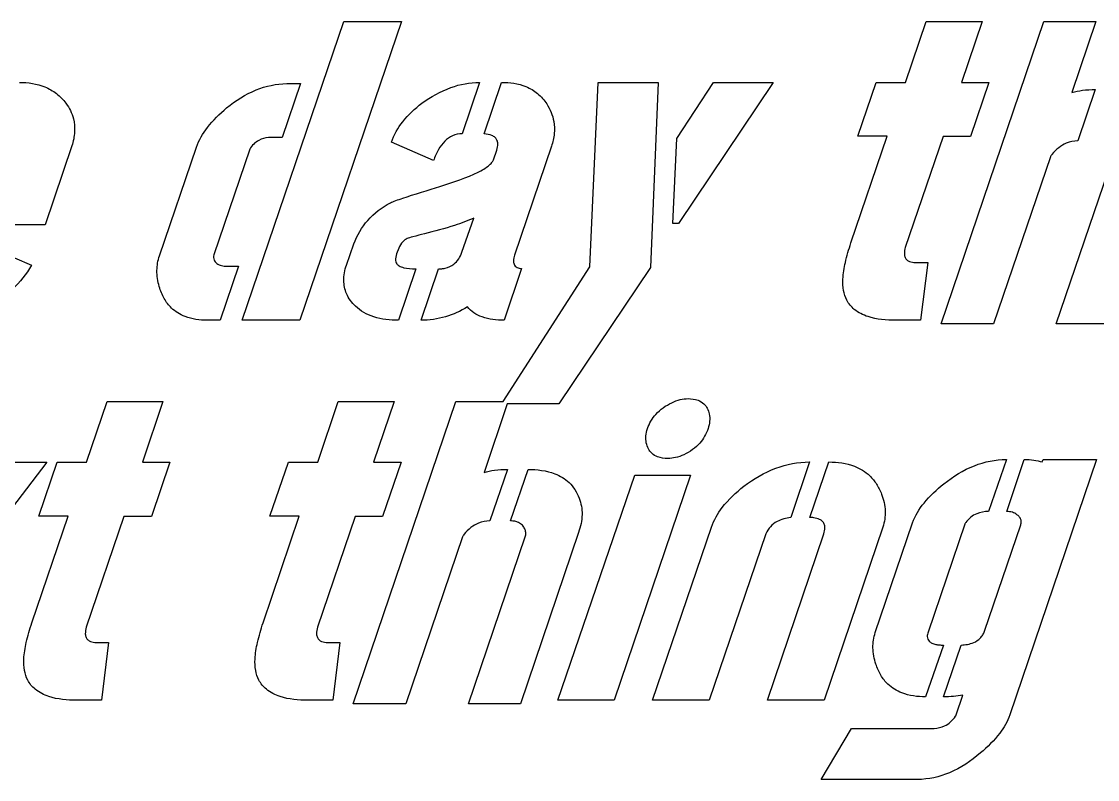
# Model space of a CAD drawing. Header units: inches. Extents: x 3.1 to 35.1, y -33.5 to 2.5.
# Drawn here: x 9.572 to 14.173, y -22.82 to -19.578 of the extents above; entities that cross this region are included whole.
import ezdxf

# ---------------------------------------------------------------- set-up
doc = ezdxf.new("R2010")
doc.units = ezdxf.units.IN
doc.header["$MEASUREMENT"] = 0

msp = doc.modelspace()

# ---------------------------------------------------------------- linework, layer by layer
for p, q in [((11.5311, -19.8385), (11.4564, -20.0586)), ((11.5498, -20.0586), (11.6245, -19.8385)), ((14.1632, -19.8691), (14.0885, -20.0893)), ((11.3337, -20.1733), (11.1536, -20.0946)), ((10.1624, -20.5802), (10.3198, -20.1159)), ((10.5479, -20.1239), (10.3945, -20.5762)), ((11.5898, -20.1693), (11.6045, -20.1279)), ((11.8379, -20.1119), (11.6805, -20.5775)), ((11.4551, -20.5655), (11.5058, -20.4188)), ((9.446, -20.5482), (9.6154, -20.6202)), ((10.9615, -20.6202), (10.9935, -20.5295)), ((11.2576, -20.6362), (11.1842, -20.8563)), ((11.2803, -20.8563), (11.355, -20.6362)), ((11.7099, -20.6349), (11.6352, -20.8563)), ((12.9412, -21.4621), (12.8611, -21.6996)), ((12.9425, -21.6996), (13.0239, -21.4621)), ((13.783, -21.4515), (13.7069, -21.6742)), ((13.7843, -21.6742), (13.859, -21.4515)), ((11.6498, -21.4941), (11.5751, -21.7143)), ((11.6632, -21.7143), (11.7379, -21.4941)), ((13.2227, -22.1918), (13.3814, -21.7223)), ((13.6055, -21.7276), (13.4481, -22.1905)), ((13.6896, -22.1865), (13.8443, -21.7316)), ((13.5135, -22.2452), (13.4374, -22.4667)), ((13.5148, -22.4667), (13.5895, -22.2452)), ((13.5682, -22.544), (13.5975, -22.46))]:
    msp.add_line(p, q)
for points in [[(10.9508, -19.5783), (11.1976, -19.5783), (10.7627, -20.8563), (10.5159, -20.8563)], [(12.5303, -19.8385), (12.7864, -19.8385), (12.3809, -20.4428), (12.3569, -20.4428), (12.3742, -20.0786)], [(9.0244, -21.9677), (8.9764, -21.4635), (9.2219, -21.4635), (9.2499, -21.6983), (9.4326, -21.4635), (9.6808, -21.4635), (9.2939, -21.9677), (9.3406, -22.4813), (9.0965, -22.4813), (9.0671, -22.2332), (8.871, -22.4813), (8.6269, -22.4813)], [(12.1941, -21.5182), (12.4329, -21.5182), (12.1061, -22.4813), (11.8659, -22.4813)]]:
    msp.add_lwpolyline(points, close=True)
for points in [[(13.1186, -20.5255), (13.2734, -20.0693), (13.148, -20.0693), (13.2267, -19.8385), (13.3521, -19.8385), (13.4401, -19.5783), (13.6789, -19.5783), (13.5909, -19.8385), (13.7083, -19.8385), (13.6295, -20.0706), (13.5122, -20.0706), (13.3507, -20.5442)], [(13.9711, -20.1573), (13.7283, -20.871), (13.5041, -20.871), (13.9431, -19.5783), (14.1658, -19.5783), (14.0631, -19.8825)], [(10.7067, -19.8438), (10.7654, -19.8438), (10.6866, -20.0746), (10.6279, -20.0746)], [(11.4577, -21.7823), (11.2149, -22.496), (10.9908, -22.496), (11.4297, -21.2033), (11.6313, -21.2033), (12.002, -20.6282), (12.038, -19.8385), (12.2942, -19.8385), (12.2622, -20.6309), (11.8699, -21.2139), (11.6489, -21.2139), (11.5498, -21.5075)], [(9.7875, -20.1106), (9.6728, -20.4481), (9.1832, -20.4481), (9.1392, -20.5802)], [(14.4673, -20.1386), (14.2192, -20.871), (13.9964, -20.871), (14.2392, -20.1573)], [(11.1856, -20.5482), (11.1762, -20.5722), (11.1709, -20.5935)], [(10.4452, -20.6242), (10.4999, -20.6242), (10.4212, -20.8563), (10.3665, -20.8563)], [(13.3948, -20.6095), (13.4468, -20.6095), (13.4161, -20.8563), (13.3094, -20.8563)], [(9.6167, -22.1505), (9.7715, -21.6943), (9.6461, -21.6943), (9.7248, -21.4635), (9.8502, -21.4635), (9.9382, -21.2033), (10.177, -21.2033), (10.089, -21.4635), (10.2064, -21.4635), (10.1277, -21.6956), (10.0103, -21.6956), (9.8489, -22.1692)], [(10.6053, -22.1505), (10.76, -21.6943), (10.6346, -21.6943), (10.7133, -21.4635), (10.8387, -21.4635), (10.9268, -21.2033), (11.1656, -21.2033), (11.0775, -21.4635), (11.1949, -21.4635), (11.1162, -21.6956), (10.9988, -21.6956), (10.8374, -22.1692)], [(13.9364, -21.4621), (13.9404, -21.4515), (14.1685, -21.4515), (13.7976, -22.544)], [(12.7544, -21.769), (12.513, -22.4813), (12.2702, -22.4813), (12.5223, -21.7409)], [(13.2547, -21.7409), (13.0039, -22.4813), (12.7611, -22.4813), (13.0025, -21.769)], [(11.954, -21.7636), (11.7059, -22.496), (11.4831, -22.496), (11.7259, -21.7823)], [(9.8929, -22.2345), (9.9449, -22.2345), (9.9142, -22.4813), (9.8075, -22.4813)], [(10.8814, -22.2345), (10.9334, -22.2345), (10.9028, -22.4813), (10.796, -22.4813)], [(13.4028, -22.8202), (12.9905, -22.8202), (13.1213, -22.6014), (13.4748, -22.6014)]]:
    msp.add_lwpolyline(points)
for points, knots in [([(9.5634, -19.8385), (9.6006, -19.8385), (9.6378, -19.8439), (9.6899, -19.8654), (9.7064, -19.8749), (9.7369, -19.8986), (9.7504, -19.9124), (9.7622, -19.9278)], [0, 0, 0, 0, 0.2832723, 0.2832723, 0.4295154, 0.4295154, 0.577475, 0.577475, 0.577475, 0.577475]), ([(10.4492, -19.9479), (10.4875, -19.9165), (10.5297, -19.8897), (10.6176, -19.8541), (10.6613, -19.8447), (10.7067, -19.8438)], [0, 0, 0, 0, 0.3773323, 0.3773323, 0.7228681, 0.7228681, 0.7228681, 0.7228681]), ([(11.2843, -19.9278), (11.3224, -19.9004), (11.3638, -19.8768), (11.4478, -19.8464), (11.4888, -19.8385), (11.5311, -19.8385)], [0, 0, 0, 0, 0.3581709, 0.3581709, 0.6801579, 0.6801579, 0.6801579, 0.6801579]), ([(11.6245, -19.8385), (11.66, -19.8385), (11.6959, -19.8433), (11.7471, -19.8642), (11.7639, -19.874), (11.7942, -19.8992), (11.8071, -19.9139), (11.8179, -19.9305)], [0, 0, 0, 0, 0.2704772, 0.2704772, 0.4202529, 0.4202529, 0.5707972, 0.5707972, 0.5707972, 0.5707972]), ([(14.0631, -19.8825), (14.0776, -19.8776), (14.093, -19.8745), (14.1262, -19.8701), (14.1449, -19.8691), (14.1632, -19.8691)], [0, 0, 0, 0, 0.1165146, 0.1165146, 0.2556276, 0.2556276, 0.2556276, 0.2556276]), ([(9.7622, -19.9278), (9.7771, -19.9479), (9.7881, -19.9698), (9.7988, -20.0124), (9.8003, -20.0311), (9.7981, -20.0706), (9.7938, -20.091), (9.7875, -20.1106)], [0, 0, 0, 0, 0.1902216, 0.1902216, 0.3344606, 0.3344606, 0.4917357, 0.4917357, 0.4917357, 0.4917357]), ([(10.3198, -20.1159), (10.3309, -20.0856), (10.3478, -20.0575), (10.3911, -20.0012), (10.4197, -19.973), (10.4492, -19.9479)], [0, 0, 0, 0, 0.2461262, 0.2461262, 0.5419282, 0.5419282, 0.5419282, 0.5419282]), ([(11.1536, -20.0946), (11.1647, -20.0626), (11.1814, -20.0335), (11.2257, -19.977), (11.254, -19.9508), (11.2843, -19.9278)], [0, 0, 0, 0, 0.2577672, 0.2577672, 0.547389, 0.547389, 0.547389, 0.547389]), ([(11.8179, -19.9305), (11.8327, -19.9538), (11.8432, -19.979), (11.8509, -20.0234), (11.8515, -20.0406), (11.8481, -20.0764), (11.8439, -20.0944), (11.8379, -20.1119)], [0, 0, 0, 0, 0.2103492, 0.2103492, 0.3431692, 0.3431692, 0.4840903, 0.4840903, 0.4840903, 0.4840903]), ([(10.6279, -20.0746), (10.6134, -20.076), (10.5993, -20.0798), (10.5785, -20.0908), (10.5714, -20.096), (10.5584, -20.1087), (10.5527, -20.116), (10.5479, -20.1239)], [0, 0, 0, 0, 0.1114576, 0.1114576, 0.1792602, 0.1792602, 0.2499428, 0.2499428, 0.2499428, 0.2499428]), ([(11.4564, -20.0586), (11.4422, -20.0588), (11.4285, -20.0615), (11.4029, -20.0727), (11.3918, -20.0805), (11.3716, -20.1004), (11.3628, -20.1125), (11.3466, -20.1403), (11.3395, -20.1568), (11.3337, -20.1733)], [0, 0, 0, 0, 0.1082842, 0.1082842, 0.2126641, 0.2126641, 0.3247019, 0.3247019, 0.4579304, 0.4579304, 0.4579304, 0.4579304]), ([(11.6045, -20.1279), (11.6071, -20.1196), (11.609, -20.1104), (11.6085, -20.0961), (11.6074, -20.0908), (11.6033, -20.0816), (11.6006, -20.0779), (11.5933, -20.071), (11.5887, -20.0682), (11.5739, -20.0616), (11.5619, -20.0594), (11.5498, -20.0586)], [0, 0, 0, 0, 0.0670115, 0.0670115, 0.1084785, 0.1084785, 0.1439244, 0.1439244, 0.1846081, 0.1846081, 0.2673531, 0.2673531, 0.2673531, 0.2673531]), ([(14.0885, -20.0893), (14.0714, -20.0893), (14.0549, -20.0925), (14.0277, -20.1038), (14.017, -20.1103), (13.9963, -20.1263), (13.9865, -20.1361), (13.9777, -20.1466)], [0, 0, 0, 0, 0.1301316, 0.1301316, 0.225091, 0.225091, 0.3297407, 0.3297407, 0.3297407, 0.3297407]), ([(13.9777, -20.1466), (13.9762, -20.1485), (13.9747, -20.1506), (13.9724, -20.1542), (13.9716, -20.1558), (13.9711, -20.1573)], [0, 0, 0, 0, 0.01826507, 0.01826507, 0.03200885, 0.03200885, 0.03200885, 0.03200885]), ([(11.3603, -20.284), (11.4178, -20.2664), (11.4793, -20.2452), (11.5408, -20.2145), (11.5571, -20.2051), (11.5742, -20.1911), (11.5789, -20.1867), (11.5857, -20.1781), (11.5883, -20.1739), (11.5898, -20.1693)], [0, 0, 0, 0, 0.4575405, 0.4575405, 0.623446, 0.623446, 0.6869068, 0.6869068, 0.7367011, 0.7367011, 0.7367011, 0.7367011]), ([(11.1496, -20.3534), (11.1597, -20.3486), (11.1833, -20.3404), (11.2488, -20.3184), (11.3151, -20.2979), (11.3603, -20.284)], [0, 0, 0, 0, 0.0857927, 0.0857927, 0.2915794, 0.2915794, 0.2915794, 0.2915794]), ([(10.9935, -20.5295), (11.0067, -20.4921), (11.0262, -20.4584), (11.08, -20.3978), (11.1131, -20.3731), (11.1496, -20.3534)], [0, 0, 0, 0, 0.3020935, 0.3020935, 0.6177675, 0.6177675, 0.6177675, 0.6177675]), ([(11.5058, -20.4188), (11.4829, -20.4302), (11.4524, -20.4412), (11.3828, -20.4637), (11.3365, -20.4762), (11.295, -20.4868)], [0, 0, 0, 0, 0.1950063, 0.1950063, 0.4726601, 0.4726601, 0.4726601, 0.4726601]), ([(11.2216, -20.5068), (11.2144, -20.51), (11.2082, -20.5145), (11.1951, -20.5281), (11.1896, -20.5379), (11.1856, -20.5482)], [0, 0, 0, 0, 0.0598078, 0.0598078, 0.1438341, 0.1438341, 0.1438341, 0.1438341]), ([(11.295, -20.4868), (11.28, -20.4904), (11.261, -20.495), (11.2356, -20.502), (11.2262, -20.5048), (11.2216, -20.5068)], [0, 0, 0, 0, 0.1174542, 0.1174542, 0.1978985, 0.1978985, 0.1978985, 0.1978985]), ([(13.0839, -20.6802), (13.0854, -20.6564), (13.0894, -20.6321), (13.1009, -20.5809), (13.1093, -20.5526), (13.1186, -20.5255)], [0, 0, 0, 0, 0.1818206, 0.1818206, 0.4005944, 0.4005944, 0.4005944, 0.4005944]), ([(13.3507, -20.5442), (13.3483, -20.553), (13.3466, -20.5629), (13.3472, -20.5775), (13.3482, -20.5829), (13.3522, -20.5917), (13.3546, -20.595), (13.3609, -20.6009), (13.3646, -20.6031), (13.3764, -20.608), (13.3855, -20.6093), (13.3948, -20.6095)], [0, 0, 0, 0, 0.0700841, 0.0700841, 0.1113124, 0.1113124, 0.1432088, 0.1432088, 0.1763216, 0.1763216, 0.2400763, 0.2400763, 0.2400763, 0.2400763]), ([(10.161, -20.7123), (10.1548, -20.6898), (10.1511, -20.6666), (10.1516, -20.6216), (10.1551, -20.6006), (10.1624, -20.5802)], [0, 0, 0, 0, 0.177942, 0.177942, 0.3426327, 0.3426327, 0.3426327, 0.3426327]), ([(10.3945, -20.5762), (10.3932, -20.58), (10.3926, -20.584), (10.3932, -20.5917), (10.3942, -20.5952), (10.3971, -20.6013), (10.3987, -20.6038), (10.4028, -20.6088), (10.4052, -20.6113), (10.4078, -20.6135)], [0, 0, 0, 0, 0.0308255, 0.0308255, 0.0590168, 0.0590168, 0.082026, 0.082026, 0.1081704, 0.1081704, 0.1081704, 0.1081704]), ([(11.1709, -20.5935), (11.1705, -20.5977), (11.1708, -20.6019), (11.1731, -20.6094), (11.1747, -20.6125), (11.1796, -20.6185), (11.1829, -20.6211), (11.1924, -20.6269), (11.1995, -20.6294), (11.2214, -20.635), (11.2397, -20.6362), (11.2576, -20.6362)], [0, 0, 0, 0, 0.0320808, 0.0320808, 0.0595447, 0.0595447, 0.0911432, 0.0911432, 0.144586, 0.144586, 0.2640905, 0.2640905, 0.2640905, 0.2640905]), ([(11.383, -20.6336), (11.3968, -20.6299), (11.4097, -20.6241), (11.429, -20.6094), (11.4357, -20.6022), (11.4473, -20.5852), (11.4518, -20.5756), (11.4551, -20.5655)], [0, 0, 0, 0, 0.1084096, 0.1084096, 0.184593, 0.184593, 0.2652402, 0.2652402, 0.2652402, 0.2652402]), ([(11.6805, -20.5775), (11.678, -20.5852), (11.676, -20.5937), (11.6757, -20.6064), (11.6763, -20.6112), (11.6791, -20.6188), (11.6808, -20.6217), (11.6855, -20.6267), (11.6883, -20.6287), (11.697, -20.633), (11.7036, -20.6343), (11.7099, -20.6349)], [0, 0, 0, 0, 0.0612105, 0.0612105, 0.0967861, 0.0967861, 0.1229023, 0.1229023, 0.1489296, 0.1489296, 0.1968541, 0.1968541, 0.1968541, 0.1968541]), ([(9.6154, -20.6202), (9.5934, -20.6589), (9.5659, -20.6933), (9.4988, -20.7558), (9.4598, -20.7824), (9.418, -20.8043)], [0, 0, 0, 0, 0.3390638, 0.3390638, 0.6988259, 0.6988259, 0.6988259, 0.6988259]), ([(10.4078, -20.6135), (10.412, -20.6169), (10.4167, -20.6192), (10.4292, -20.6234), (10.4373, -20.6242), (10.4452, -20.6242)], [0, 0, 0, 0, 0.0405309, 0.0405309, 0.1003683, 0.1003683, 0.1003683, 0.1003683]), ([(11.0001, -20.7963), (10.9842, -20.7806), (10.9709, -20.7627), (10.9545, -20.7244), (10.9507, -20.7058), (10.95, -20.664), (10.9543, -20.6416), (10.9615, -20.6202)], [0, 0, 0, 0, 0.1705134, 0.1705134, 0.3175189, 0.3175189, 0.489363, 0.489363, 0.489363, 0.489363]), ([(11.355, -20.6362), (11.3596, -20.6362), (11.3641, -20.636), (11.3735, -20.6351), (11.3783, -20.6344), (11.383, -20.6336)], [0, 0, 0, 0, 0.03478161, 0.03478161, 0.07155543, 0.07155543, 0.07155543, 0.07155543]), ([(13.3094, -20.8563), (13.2706, -20.8563), (13.2285, -20.8527), (13.1702, -20.8337), (13.1499, -20.8238), (13.1194, -20.7983), (13.1087, -20.7851), (13.094, -20.7569), (13.0896, -20.7431), (13.0839, -20.7129), (13.0832, -20.6965), (13.0839, -20.6802)], [0, 0, 0, 0, 0.2956039, 0.2956039, 0.4654521, 0.4654521, 0.5971207, 0.5971207, 0.707052, 0.707052, 0.8304993, 0.8304993, 0.8304993, 0.8304993]), ([(10.3665, -20.8563), (10.3342, -20.8563), (10.3014, -20.8521), (10.2497, -20.8319), (10.2303, -20.8198), (10.2013, -20.7918), (10.1911, -20.7784), (10.1733, -20.7475), (10.1663, -20.7301), (10.161, -20.7123)], [0, 0, 0, 0, 0.2456391, 0.2456391, 0.4226969, 0.4226969, 0.5523402, 0.5523402, 0.6940037, 0.6940037, 0.6940037, 0.6940037]), ([(11.1842, -20.8563), (11.1486, -20.8563), (11.1121, -20.8524), (11.0634, -20.8365), (11.0491, -20.8303), (11.0228, -20.8152), (11.011, -20.8064), (11.0001, -20.7963)], [0, 0, 0, 0, 0.2713174, 0.2713174, 0.3897112, 0.3897112, 0.5025324, 0.5025324, 0.5025324, 0.5025324]), ([(11.4791, -20.799), (11.4499, -20.8176), (11.4186, -20.8317), (11.3511, -20.8512), (11.3159, -20.8559), (11.2803, -20.8563)], [0, 0, 0, 0, 0.2639061, 0.2639061, 0.535518, 0.535518, 0.535518, 0.535518]), ([(11.6352, -20.8563), (11.6038, -20.8563), (11.5709, -20.8528), (11.529, -20.8374), (11.5172, -20.8316), (11.4961, -20.817), (11.4869, -20.8086), (11.4791, -20.799)], [0, 0, 0, 0, 0.2385283, 0.2385283, 0.3389766, 0.3389766, 0.4338579, 0.4338579, 0.4338579, 0.4338579]), ([(12.3529, -21.2087), (12.3642, -21.2032), (12.376, -21.1987), (12.3994, -21.1929), (12.4107, -21.1913), (12.4222, -21.1913)], [0, 0, 0, 0, 0.0957941, 0.0957941, 0.1834106, 0.1834106, 0.1834106, 0.1834106]), ([(12.4222, -21.1913), (12.4366, -21.1913), (12.4514, -21.1931), (12.4741, -21.2019), (12.4825, -21.207), (12.4954, -21.2193), (12.5001, -21.2256), (12.508, -21.2401), (12.5109, -21.2483), (12.513, -21.2567)], [0, 0, 0, 0, 0.1094762, 0.1094762, 0.1854695, 0.1854695, 0.2454282, 0.2454282, 0.3112231, 0.3112231, 0.3112231, 0.3112231]), ([(12.2488, -21.3194), (12.2566, -21.2967), (12.2684, -21.2763), (12.3034, -21.2371), (12.327, -21.2209), (12.3529, -21.2087)], [0, 0, 0, 0, 0.1827535, 0.1827535, 0.4008304, 0.4008304, 0.4008304, 0.4008304]), ([(12.513, -21.2567), (12.5147, -21.267), (12.5152, -21.2773), (12.5134, -21.2985), (12.511, -21.3091), (12.5076, -21.3194)], [0, 0, 0, 0, 0.0795083, 0.0795083, 0.1622016, 0.1622016, 0.1622016, 0.1622016]), ([(12.2435, -21.3807), (12.2417, -21.3708), (12.2413, -21.3608), (12.2431, -21.34), (12.2454, -21.3296), (12.2488, -21.3194)], [0, 0, 0, 0, 0.0769743, 0.0769743, 0.1587379, 0.1587379, 0.1587379, 0.1587379]), ([(12.5076, -21.3194), (12.4998, -21.3424), (12.4881, -21.3631), (12.4629, -21.3917), (12.4527, -21.4009), (12.4296, -21.4177), (12.4169, -21.4251), (12.4036, -21.4314)], [0, 0, 0, 0, 0.1851039, 0.1851039, 0.2901801, 0.2901801, 0.4024221, 0.4024221, 0.4024221, 0.4024221]), ([(12.3355, -21.4475), (12.3208, -21.4475), (12.3056, -21.4456), (12.2825, -21.4369), (12.2741, -21.4318), (12.2609, -21.4194), (12.2562, -21.413), (12.2482, -21.3979), (12.2454, -21.3894), (12.2435, -21.3807)], [0, 0, 0, 0, 0.1120324, 0.1120324, 0.1880617, 0.1880617, 0.2497063, 0.2497063, 0.3173647, 0.3173647, 0.3173647, 0.3173647]), ([(12.4036, -21.4314), (12.3923, -21.4365), (12.3806, -21.4406), (12.3577, -21.446), (12.3467, -21.4475), (12.3355, -21.4475)], [0, 0, 0, 0, 0.0940052, 0.0940052, 0.1788294, 0.1788294, 0.1788294, 0.1788294]), ([(12.661, -21.5662), (12.7028, -21.534), (12.7483, -21.5072), (12.844, -21.4716), (12.8918, -21.4626), (12.9412, -21.4621)], [0, 0, 0, 0, 0.4017642, 0.4017642, 0.7778119, 0.7778119, 0.7778119, 0.7778119]), ([(13.0239, -21.4621), (13.061, -21.4621), (13.0988, -21.4669), (13.1579, -21.4898), (13.1799, -21.5033), (13.2098, -21.532), (13.2193, -21.5437), (13.2363, -21.57), (13.2435, -21.5845), (13.2493, -21.5995)], [0, 0, 0, 0, 0.2823979, 0.2823979, 0.4822479, 0.4822479, 0.5978415, 0.5978415, 0.7206222, 0.7206222, 0.7206222, 0.7206222]), ([(13.5162, -21.5555), (13.5556, -21.5235), (13.5989, -21.4966), (13.6902, -21.461), (13.7358, -21.4519), (13.783, -21.4515)], [0, 0, 0, 0, 0.38692, 0.38692, 0.7465498, 0.7465498, 0.7465498, 0.7465498]), ([(13.859, -21.4515), (13.8728, -21.4515), (13.8867, -21.4522), (13.9125, -21.4558), (13.9247, -21.4584), (13.9364, -21.4621)], [0, 0, 0, 0, 0.1050247, 0.1050247, 0.1987232, 0.1987232, 0.1987232, 0.1987232]), ([(11.5498, -21.5075), (11.5643, -21.5026), (11.5796, -21.4995), (11.6129, -21.4951), (11.6316, -21.4941), (11.6498, -21.4941)], [0, 0, 0, 0, 0.1165146, 0.1165146, 0.2556276, 0.2556276, 0.2556276, 0.2556276]), ([(11.7379, -21.4941), (11.7763, -21.4941), (11.8164, -21.4987), (11.8751, -21.5213), (11.8958, -21.5336), (11.9229, -21.5595), (11.9312, -21.5695), (11.9458, -21.5919), (11.9518, -21.6041), (11.9567, -21.6169)], [0, 0, 0, 0, 0.2927828, 0.2927828, 0.4782269, 0.4782269, 0.5776986, 0.5776986, 0.6814826, 0.6814826, 0.6814826, 0.6814826]), ([(12.5223, -21.7409), (12.5323, -21.7105), (12.5486, -21.6825), (12.5943, -21.623), (12.6272, -21.5926), (12.661, -21.5662)], [0, 0, 0, 0, 0.2441904, 0.2441904, 0.571882, 0.571882, 0.571882, 0.571882]), ([(13.3814, -21.7223), (13.3929, -21.6916), (13.4105, -21.6634), (13.4558, -21.6074), (13.4854, -21.5798), (13.5162, -21.5555)], [0, 0, 0, 0, 0.2499175, 0.2499175, 0.5488683, 0.5488683, 0.5488683, 0.5488683]), ([(11.9567, -21.6169), (11.9652, -21.6394), (11.9691, -21.6628), (11.9682, -21.7131), (11.9626, -21.7389), (11.954, -21.7636)], [0, 0, 0, 0, 0.1837753, 0.1837753, 0.3833824, 0.3833824, 0.3833824, 0.3833824]), ([(13.2493, -21.5995), (13.2581, -21.6229), (13.2637, -21.6473), (13.2656, -21.6958), (13.2623, -21.7187), (13.2547, -21.7409)], [0, 0, 0, 0, 0.1903067, 0.1903067, 0.3696106, 0.3696106, 0.3696106, 0.3696106]), ([(12.8611, -21.6996), (12.8408, -21.702), (12.8206, -21.7072), (12.7921, -21.7229), (12.7826, -21.7301), (12.7661, -21.7479), (12.7596, -21.7579), (12.7544, -21.769)], [0, 0, 0, 0, 0.1560635, 0.1560635, 0.2476513, 0.2476513, 0.3401971, 0.3401971, 0.3401971, 0.3401971]), ([(12.9599, -21.7009), (12.9571, -21.7005), (12.9543, -21.7001), (12.9485, -21.6997), (12.9455, -21.6996), (12.9425, -21.6996)], [0, 0, 0, 0, 0.02131891, 0.02131891, 0.04418836, 0.04418836, 0.04418836, 0.04418836]), ([(13.0025, -21.769), (13.0053, -21.7608), (13.0075, -21.7517), (13.0074, -21.7377), (13.0065, -21.7325), (13.0027, -21.7234), (13.0002, -21.7197), (12.9934, -21.7129), (12.989, -21.7101), (12.9768, -21.7043), (12.9681, -21.7022), (12.9599, -21.7009)], [0, 0, 0, 0, 0.0660233, 0.0660233, 0.1066, 0.1066, 0.1410144, 0.1410144, 0.1800168, 0.1800168, 0.2438574, 0.2438574, 0.2438574, 0.2438574]), ([(13.7069, -21.6742), (13.6896, -21.6742), (13.6723, -21.6768), (13.6469, -21.6872), (13.6383, -21.6922), (13.6225, -21.705), (13.6155, -21.7125), (13.6095, -21.7209)], [0, 0, 0, 0, 0.132254, 0.132254, 0.2088333, 0.2088333, 0.2873367, 0.2873367, 0.2873367, 0.2873367]), ([(13.8283, -21.6876), (13.8224, -21.683), (13.8158, -21.6797), (13.8008, -21.6752), (13.7925, -21.6742), (13.7843, -21.6742)], [0, 0, 0, 0, 0.0569536, 0.0569536, 0.1196219, 0.1196219, 0.1196219, 0.1196219]), ([(13.8443, -21.7316), (13.846, -21.727), (13.847, -21.7222), (13.8467, -21.7132), (13.8457, -21.7093), (13.8425, -21.7022), (13.8404, -21.6991), (13.8351, -21.693), (13.8318, -21.6901), (13.8283, -21.6876)], [0, 0, 0, 0, 0.0372206, 0.0372206, 0.0685337, 0.0685337, 0.0970594, 0.0970594, 0.1298019, 0.1298019, 0.1298019, 0.1298019]), ([(11.5751, -21.7143), (11.558, -21.7143), (11.5416, -21.7175), (11.5143, -21.7288), (11.5037, -21.7353), (11.483, -21.7513), (11.4732, -21.7611), (11.4644, -21.7716)], [0, 0, 0, 0, 0.1301316, 0.1301316, 0.225091, 0.225091, 0.3297407, 0.3297407, 0.3297407, 0.3297407]), ([(11.7139, -21.7329), (11.7091, -21.7278), (11.7035, -21.7238), (11.6922, -21.7185), (11.6869, -21.7169), (11.6755, -21.7147), (11.6693, -21.7143), (11.6632, -21.7143)], [0, 0, 0, 0, 0.0533999, 0.0533999, 0.0950708, 0.0950708, 0.1419359, 0.1419359, 0.1419359, 0.1419359]), ([(11.7259, -21.7823), (11.7278, -21.7763), (11.7285, -21.7702), (11.7275, -21.7585), (11.726, -21.7533), (11.7212, -21.7428), (11.7178, -21.7376), (11.7139, -21.7329)], [0, 0, 0, 0, 0.0477213, 0.0477213, 0.0894301, 0.0894301, 0.1359555, 0.1359555, 0.1359555, 0.1359555]), ([(13.6095, -21.7209), (13.6086, -21.7222), (13.6074, -21.7239), (13.6063, -21.7257), (13.606, -21.7262), (13.6057, -21.7268), (13.6056, -21.727), (13.6056, -21.7273), (13.6055, -21.7275), (13.6055, -21.7276)], [0, 0, 0, 0, 0.01210681, 0.01210681, 0.01588518, 0.01588518, 0.01722591, 0.01722591, 0.0181866, 0.0181866, 0.0181866, 0.0181866]), ([(11.4644, -21.7716), (11.4629, -21.7735), (11.4613, -21.7756), (11.4591, -21.7792), (11.4582, -21.7808), (11.4577, -21.7823)], [0, 0, 0, 0, 0.01826507, 0.01826507, 0.03200885, 0.03200885, 0.03200885, 0.03200885]), ([(9.5821, -22.3052), (9.5835, -22.2814), (9.5875, -22.2571), (9.599, -22.2059), (9.6074, -22.1776), (9.6167, -22.1505)], [0, 0, 0, 0, 0.1818206, 0.1818206, 0.4005944, 0.4005944, 0.4005944, 0.4005944]), ([(9.8489, -22.1692), (9.8465, -22.178), (9.8447, -22.1879), (9.8454, -22.2025), (9.8464, -22.2079), (9.8503, -22.2167), (9.8527, -22.22), (9.859, -22.2259), (9.8627, -22.2281), (9.8745, -22.233), (9.8836, -22.2343), (9.8929, -22.2345)], [0, 0, 0, 0, 0.0700841, 0.0700841, 0.1113124, 0.1113124, 0.1432088, 0.1432088, 0.1763216, 0.1763216, 0.2400763, 0.2400763, 0.2400763, 0.2400763]), ([(10.5706, -22.3052), (10.572, -22.2814), (10.576, -22.2571), (10.5875, -22.2059), (10.596, -22.1776), (10.6053, -22.1505)], [0, 0, 0, 0, 0.1818206, 0.1818206, 0.4005944, 0.4005944, 0.4005944, 0.4005944]), ([(10.8374, -22.1692), (10.835, -22.178), (10.8332, -22.1879), (10.8339, -22.2025), (10.8349, -22.2079), (10.8389, -22.2167), (10.8412, -22.22), (10.8475, -22.2259), (10.8513, -22.2281), (10.863, -22.233), (10.8721, -22.2343), (10.8814, -22.2345)], [0, 0, 0, 0, 0.0700841, 0.0700841, 0.1113124, 0.1113124, 0.1432088, 0.1432088, 0.1763216, 0.1763216, 0.2400763, 0.2400763, 0.2400763, 0.2400763]), ([(13.2253, -22.3266), (13.2178, -22.304), (13.2131, -22.2807), (13.2122, -22.2346), (13.2155, -22.2129), (13.2227, -22.1918)], [0, 0, 0, 0, 0.1811839, 0.1811839, 0.3508348, 0.3508348, 0.3508348, 0.3508348]), ([(13.4481, -22.1905), (13.4461, -22.1963), (13.4446, -22.2026), (13.4447, -22.2127), (13.4455, -22.2166), (13.4485, -22.2236), (13.4505, -22.2265), (13.4562, -22.2323), (13.4601, -22.2347), (13.4695, -22.2394), (13.4756, -22.2412), (13.4815, -22.2425)], [0, 0, 0, 0, 0.0467058, 0.0467058, 0.0771725, 0.0771725, 0.1046452, 0.1046452, 0.13887, 0.13887, 0.1848705, 0.1848705, 0.1848705, 0.1848705]), ([(13.5895, -22.2452), (13.6077, -22.2446), (13.6265, -22.2418), (13.6539, -22.23), (13.6635, -22.2238), (13.6755, -22.2113), (13.6789, -22.2069), (13.685, -22.1972), (13.6875, -22.192), (13.6896, -22.1865)], [0, 0, 0, 0, 0.138173, 0.138173, 0.2266526, 0.2266526, 0.2694104, 0.2694104, 0.3137987, 0.3137987, 0.3137987, 0.3137987]), ([(13.4815, -22.2425), (13.4863, -22.2435), (13.4913, -22.2441), (13.5019, -22.245), (13.5077, -22.2452), (13.5135, -22.2452)], [0, 0, 0, 0, 0.03736007, 0.03736007, 0.08119062, 0.08119062, 0.08119062, 0.08119062]), ([(9.8075, -22.4813), (9.7687, -22.4813), (9.7266, -22.4777), (9.6684, -22.4587), (9.648, -22.4488), (9.6175, -22.4233), (9.6068, -22.4101), (9.5921, -22.3819), (9.5877, -22.3681), (9.5821, -22.3379), (9.5813, -22.3215), (9.5821, -22.3052)], [0, 0, 0, 0, 0.2956039, 0.2956039, 0.4654521, 0.4654521, 0.5971207, 0.5971207, 0.707052, 0.707052, 0.8304993, 0.8304993, 0.8304993, 0.8304993]), ([(10.796, -22.4813), (10.7572, -22.4813), (10.7151, -22.4777), (10.6569, -22.4587), (10.6365, -22.4488), (10.6061, -22.4233), (10.5953, -22.4101), (10.5807, -22.3819), (10.5762, -22.3681), (10.5706, -22.3379), (10.5698, -22.3215), (10.5706, -22.3052)], [0, 0, 0, 0, 0.2956039, 0.2956039, 0.4654521, 0.4654521, 0.5971207, 0.5971207, 0.707052, 0.707052, 0.8304993, 0.8304993, 0.8304993, 0.8304993]), ([(13.4374, -22.4667), (13.4032, -22.4667), (13.3682, -22.4623), (13.3139, -22.4414), (13.2938, -22.4291), (13.2647, -22.4013), (13.2548, -22.3886), (13.2375, -22.3595), (13.2306, -22.3433), (13.2253, -22.3266)], [0, 0, 0, 0, 0.2606664, 0.2606664, 0.4428558, 0.4428558, 0.5667294, 0.5667294, 0.7002754, 0.7002754, 0.7002754, 0.7002754]), ([(13.5975, -22.46), (13.584, -22.4622), (13.5705, -22.4639), (13.5429, -22.4661), (13.5288, -22.4667), (13.5148, -22.4667)], [0, 0, 0, 0, 0.1042039, 0.1042039, 0.2110843, 0.2110843, 0.2110843, 0.2110843]), ([(13.4748, -22.6014), (13.4901, -22.6007), (13.5048, -22.5975), (13.528, -22.5866), (13.5364, -22.5809), (13.5523, -22.5668), (13.5594, -22.5584), (13.5655, -22.5494)], [0, 0, 0, 0, 0.1164592, 0.1164592, 0.1947606, 0.1947606, 0.278217, 0.278217, 0.278217, 0.278217]), ([(13.5655, -22.5494), (13.5662, -22.5484), (13.567, -22.5471), (13.5677, -22.5457), (13.5679, -22.5453), (13.5681, -22.5446), (13.5682, -22.5443), (13.5682, -22.544)], [0, 0, 0, 0, 0.00914647, 0.00914647, 0.01222054, 0.01222054, 0.01459697, 0.01459697, 0.01459697, 0.01459697]), ([(13.7976, -22.544), (13.7881, -22.5721), (13.7725, -22.5983), (13.7311, -22.6529), (13.7019, -22.6816), (13.6722, -22.7068)], [0, 0, 0, 0, 0.2259318, 0.2259318, 0.5231186, 0.5231186, 0.5231186, 0.5231186]), ([(13.6722, -22.7068), (13.6323, -22.741), (13.588, -22.7708), (13.4958, -22.8096), (13.4502, -22.8197), (13.4028, -22.8202)], [0, 0, 0, 0, 0.4008491, 0.4008491, 0.7622564, 0.7622564, 0.7622564, 0.7622564])]:
    msp.add_open_spline(points, degree=3, knots=knots)

doc.saveas('drawing.dxf')
